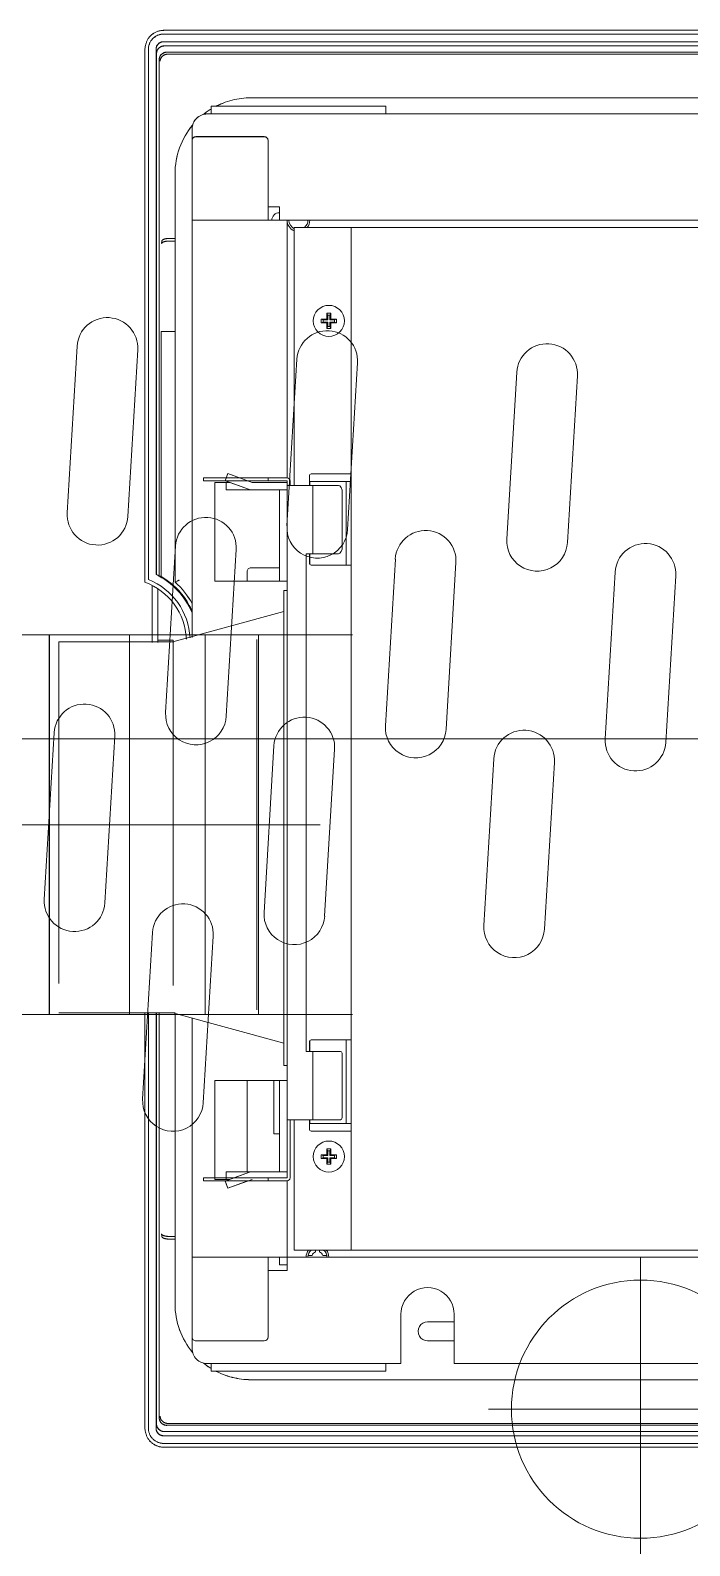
# Model space of a CAD drawing. Units: millimetres at full size, sheet at 1:30. Extents: x -17796 to 21385, y -23279 to 7734.
# Drawn here: x -14649.5 to -14475.8, y 1765.5 to 2164.7 of the extents above; entities that cross this region are included whole.
import ezdxf

# ---------------------------------------------------------------- set-up
doc = ezdxf.new("R2010")
doc.units = ezdxf.units.MM
doc.header["$LTSCALE"] = 30
for name, pattern in [('CHAIN1', [8, 5, -1, 1, -1]), ('CHAIN2', [12, 9, -1, 1, -1]), ('DASHED3', [4, 3, -1]), ('LONG_DASHED_DOTTED', [15.25, 12, -1.5, 0.25, -1.5]), ('USER1', [0.26, 0.01, -0.25])]:
    doc.linetypes.add(name, pattern=pattern)
for name, color, linetype, lineweight in [('0-1_(W)電灯', 253, 'Continuous', 18), ('6-0_補助線1', 134, 'Continuous', 9), ('E-0_通り芯', 134, 'Continuous', 9), ('E-1_補助芯', 134, 'DASHED3', 9)]:
    doc.layers.add(name, color=color, linetype=linetype, lineweight=lineweight)

# ---------------------------------------------------------------- blocks, each defined once
blk = doc.blocks.new('BS(2)')
at = {"layer": '6-0_補助線1'}
for p, q in [((-195.49, 179.27), (-195.29, 179.27)), ((-195.49, 179.25), (-195.29, 179.26)), ((-195.38, 176.27), (-195.34, 176.27)), ((-195.38, 176.25), (-195.34, 176.26)), ((253.88, 178.27), (-195.34, 178.27)), ((-195.34, 176.27), (253.88, 176.27)), ((-195.29, 179.27), (253.83, 179.27)), ((-200.3, 33.88), (-200.3, 173.58)), ((-199.35, 174.27), (-199.35, 34.59)), ((-197.34, 174.21), (-197.34, 35.88)), ((-197.24, 172.94), (-197.24, 35.87)), ((253.83, 175.15), (-195.29, 175.15)), ((-194.5, 173.52), (253.05, 173.52)), ((-194.2, 173.02), (252.75, 173.02)), ((-196.5, 171.52), (-196.5, 35.48)), ((-172.33, 161.49), (230.88, 161.49)), ((-183.84, 157.25), (242.38, 157.25)), ((-136.82, 159.26), (-182.84, 159.26)), ((-182.84, 157.24), (-182.84, 159.26)), ((-139.32, 159.26), (-179.34, 159.26)), ((-136.82, 159.26), (-136.82, 157.25)), ((-187.84, 19.32), (-187.84, 153.25)), ((-186.84, 151.25), (-168.83, 151.25)), ((-186.84, 151.24), (-168.83, 151.24)), ((-167.83, 129.22), (-167.83, 150.25)), ((-192.34, 141.49), (-192.34, 35.87)), ((-167.83, 132.74), (-164.83, 132.74)), ((-167.83, 132.72), (-164.83, 132.72)), ((-164.83, 129.22), (-164.83, 132.74)), ((-187.84, 129.23), (-40.91, 129.23)), ((-162.83, 129.23), (-162.83, 61.38)), ((-195.78, 123.79), (-195.88, 123.08)), ((-195.78, 123.78), (-195.88, 123.07)), ((-193.79, 124.46), (-192.34, 124.46)), ((-193.79, 124.45), (-192.34, 124.45)), ((-160.93, 59.38), (-160.93, 127.33)), ((-160.93, 127.33), (-24.01, 127.33)), ((-145.92, -142.07), (-145.92, 127.33)), ((-193.89, 123.75), (-192.34, 123.75)), ((-193.89, 123.74), (-192.34, 123.74)), ((-151.32, 104.72), (-152.32, 104.72)), ((-152.12, 104.22), (-152.32, 104.72)), ((-152.32, 104.72), (-152.32, 103.21)), ((-151.52, 104.22), (-152.12, 104.22)), ((-152.12, 104.22), (-152.12, 103.01)), ((-151.52, 104.22), (-151.32, 104.72)), ((-151.52, 103.01), (-151.52, 104.22)), ((-151.32, 103.21), (-151.32, 104.72)), ((-195.99, 99.96), (-192.34, 99.89)), ((-195.99, 99.96), (-195.8, 99.96)), ((-195.99, 99.94), (-192.34, 99.87)), ((-195.8, 99.96), (-195.68, 99.95)), ((-195.68, 99.95), (-195.01, 99.94)), ((-195.01, 99.94), (-193.81, 99.92)), ((-193.81, 99.92), (-192.34, 99.89)), ((-193.81, 99.91), (-192.34, 99.88)), ((-152.32, 103.21), (-153.82, 103.21)), ((-153.32, 103.01), (-153.82, 103.21)), ((-153.82, 103.21), (-153.82, 102.21)), ((-153.32, 102.41), (-153.82, 102.21)), ((-153.82, 102.21), (-152.32, 102.21)), ((-152.12, 103.01), (-153.32, 103.01)), ((-153.32, 103.01), (-153.32, 102.41)), ((-153.32, 102.41), (-152.12, 102.41)), ((-152.12, 103.01), (-152.32, 103.21)), ((-152.12, 102.41), (-152.32, 102.21)), ((-152.32, 102.21), (-152.32, 100.71)), ((-152.12, 101.21), (-152.32, 100.71)), ((-152.32, 100.71), (-151.32, 100.71)), ((-152.12, 102.41), (-152.12, 101.21)), ((-152.12, 101.21), (-151.52, 101.21)), ((-151.52, 103.01), (-151.32, 103.21)), ((-150.32, 103.01), (-151.52, 103.01)), ((-151.52, 102.41), (-150.32, 102.41)), ((-151.52, 102.41), (-151.32, 102.21)), ((-151.52, 101.21), (-151.52, 102.41)), ((-151.52, 101.21), (-151.32, 100.71)), ((-149.82, 103.21), (-151.32, 103.21)), ((-151.32, 102.21), (-149.82, 102.21)), ((-151.32, 100.71), (-151.32, 102.21)), ((-150.32, 103.01), (-149.82, 103.21)), ((-150.32, 102.41), (-150.32, 103.01)), ((-150.32, 102.41), (-149.82, 102.21)), ((-149.82, 102.21), (-149.82, 103.21)), ((-162.83, 61.38), (-184.84, 61.38)), ((-184.84, 61.38), (-184.84, 60.58)), ((-162.83, 60.58), (-184.84, 60.58)), ((-177.95, 60.18), (-181.84, 60.18)), ((-181.84, 60.18), (-181.84, 34.15)), ((-177.95, 60.17), (-181.84, 60.17)), ((-178.44, 62.47), (-179.11, 60.59)), ((-179.11, 60.59), (-172.71, 58.29)), ((-179.06, 60.58), (-172.71, 58.3)), ((-178.84, 60.18), (-178.84, 58.17)), ((-178.44, 62.48), (-178.83, 61.38)), ((-175.37, 61.38), (-178.44, 62.48)), ((-172.03, 60.17), (-178.44, 62.47)), ((-172.03, 60.18), (-173.15, 60.58)), ((-162.83, 60.18), (-172.03, 60.18)), ((-167.83, 60.58), (-167.83, 61.38)), ((-162.83, -123.05), (-162.83, 60.58)), ((-162.03, 59.38), (-162.03, 60.58)), ((-156.93, 61.88), (-156.93, 59.38)), ((-156.83, 60.38), (-145.92, 60.38)), ((-156.83, 60.38), (-156.83, 59.38)), ((-145.92, 62.38), (-156.43, 62.38)), ((-147.22, 38.37), (-147.22, 60.38)), ((-162.83, 58.18), (-178.84, 58.18)), ((-164.83, 34.15), (-164.83, 58.18)), ((-149.27, 59.38), (-162.83, 59.38)), ((-156.03, 59.38), (-156.03, 41.37)), ((-148.27, 43.37), (-148.27, 57.38)), ((-157.83, 41.37), (-149.27, 41.37)), ((-157.83, -89.73), (-157.83, 41.37)), ((-156.93, 41.37), (-156.93, 38.87)), ((-156.83, 41.37), (-156.83, 38.57)), ((-173.33, 34.15), (-173.33, 36.67)), ((-172.33, 37.67), (-164.83, 37.67)), ((-172.33, 37.65), (-164.83, 37.65)), ((-145.92, 38.37), (-156.43, 38.37)), ((-198.35, 17.95), (-198.35, 33.04)), ((-197.24, 35.88), (-197.34, 35.89)), ((-197.24, 35.87), (-197.34, 35.88)), ((-196.85, 17.95), (-196.85, 32.16)), ((-192.21, 33.96), (-192.32, 33.91)), ((-192.19, 33.97), (-192.21, 33.96)), ((-191.79, 34.15), (-192.19, 33.97)), ((-191.32, 34.35), (-191.79, 34.15)), ((-191.22, 34.4), (-191.32, 34.35)), ((-162.83, 34.16), (-181.84, 34.16)), ((-162.83, 31.66), (-163.63, 31.66)), ((-163.63, -93.43), (-163.63, 31.66)), ((-196.85, 18.64), (-192.84, 18.64)), ((-192.84, 17.64), (-192.84, 18.64)), ((-200.3, -188.33), (-200.3, -79.72)), ((-199.35, -79.72), (-199.35, -189.02)), ((-197.34, -79.72), (-197.34, -188.96)), ((-197.24, -79.72), (-197.24, -187.69)), ((-196.5, -79.72), (-196.5, -186.27)), ((-187.84, -168), (-187.84, -81.09)), ((-156.93, -87.23), (-156.93, -89.73)), ((-156.83, -86.93), (-156.83, -89.73)), ((-145.92, -86.73), (-156.43, -86.73)), ((-147.22, -108.74), (-147.22, -86.73)), ((-148.77, -89.73), (-157.83, -89.73)), ((-156.03, -89.73), (-156.03, -107.74)), ((-148.27, -106.74), (-148.27, -90.73)), ((-162.83, -93.43), (-163.63, -93.43)), ((-162.83, -97.43), (-181.84, -97.43)), ((-181.84, -97.43), (-181.84, -123.47)), ((-173.33, -121.47), (-173.33, -97.43)), ((-166.33, -111.46), (-166.33, -97.43)), ((-164.83, -121.47), (-164.83, -97.43)), ((-162.83, -107.74), (-148.77, -107.74)), ((-162.03, -123.05), (-162.03, -107.74)), ((-160.93, -142.07), (-160.93, -107.74)), ((-156.93, -107.74), (-156.93, -110.24)), ((-156.83, -107.74), (-156.83, -108.74)), ((-164.83, -111.44), (-166.33, -111.44)), ((-164.83, -111.46), (-166.33, -111.46)), ((-156.83, -108.74), (-145.92, -108.74)), ((-145.92, -110.74), (-156.43, -110.74)), ((-151.32, -115.45), (-152.32, -115.45)), ((-152.32, -115.45), (-152.32, -116.95)), ((-152.12, -115.95), (-152.32, -115.45)), ((-151.52, -115.95), (-151.32, -115.45)), ((-151.32, -116.95), (-151.32, -115.45)), ((-152.32, -116.95), (-153.82, -116.95)), ((-153.32, -117.15), (-153.82, -116.95)), ((-153.82, -116.95), (-153.82, -117.95)), ((-153.32, -117.75), (-153.82, -117.95)), ((-153.82, -117.95), (-152.32, -117.95)), ((-152.12, -117.15), (-153.32, -117.15)), ((-153.32, -117.15), (-153.32, -117.75)), ((-153.32, -117.75), (-152.12, -117.75)), ((-152.12, -117.15), (-152.32, -116.95)), ((-152.12, -117.75), (-152.32, -117.95)), ((-152.32, -117.95), (-152.32, -119.45)), ((-152.12, -118.95), (-152.32, -119.45)), ((-152.32, -119.45), (-151.32, -119.45)), ((-151.52, -115.95), (-152.12, -115.95)), ((-152.12, -115.95), (-152.12, -117.15)), ((-152.12, -117.75), (-152.12, -118.95)), ((-152.12, -118.95), (-151.52, -118.95)), ((-151.52, -117.15), (-151.52, -115.95)), ((-151.52, -117.15), (-151.32, -116.95)), ((-150.32, -117.15), (-151.52, -117.15)), ((-151.52, -117.75), (-150.32, -117.75)), ((-151.52, -118.95), (-151.52, -117.75)), ((-151.52, -117.75), (-151.32, -117.95)), ((-151.52, -118.95), (-151.32, -119.45)), ((-149.82, -116.95), (-151.32, -116.95)), ((-151.32, -117.95), (-149.82, -117.95)), ((-151.32, -119.45), (-151.32, -117.95)), ((-150.32, -117.15), (-149.82, -116.95)), ((-150.32, -117.75), (-150.32, -117.15)), ((-150.32, -117.75), (-149.82, -117.95)), ((-149.82, -117.95), (-149.82, -116.95)), ((-184.84, -123.05), (-162.83, -123.05)), ((-184.84, -123.85), (-184.84, -123.05)), ((-177.95, -123.47), (-181.84, -123.47)), ((-172.71, -121.58), (-179.11, -123.89)), ((-162.83, -121.45), (-178.84, -121.45)), ((-178.84, -123.47), (-178.84, -121.45)), ((-178.44, -125.77), (-172.03, -123.47)), ((-172.71, -121.57), (-176.84, -123.05)), ((-167.83, -123.85), (-167.83, -123.05)), ((-184.84, -123.85), (-162.83, -123.85)), ((-179.11, -123.87), (-178.44, -125.76)), ((-179.11, -123.89), (-178.44, -125.77)), ((-178.44, -125.76), (-173.15, -123.85)), ((-162.83, -147.47), (-162.83, -123.85)), ((-195.88, -137.82), (-195.78, -138.52)), ((-195.88, -137.83), (-195.78, -138.54)), ((-193.89, -138.49), (-192.34, -138.49)), ((-193.89, -138.5), (-192.34, -138.5)), ((-193.79, -139.19), (-192.34, -139.19)), ((-193.79, -139.21), (-192.34, -139.21)), ((-160.93, -142.07), (1.56, -142.07)), ((-156.24, -143.47), (-157.28, -143.47)), ((-155.32, -142.07), (-155.32, -142.55)), ((-154.32, -142.55), (-154.32, -142.07)), ((-152.37, -143.47), (-153.41, -143.47)), ((-0.44, -143.97), (-187.84, -143.97)), ((-167.83, -143.97), (-167.83, -165)), ((-167.83, -147.47), (-162.83, -147.47)), ((-164.83, -145.98), (-164.83, -143.97)), ((-162.83, -145.97), (-164.83, -145.97)), ((-132.81, -171.99), (-132.81, -158.98)), ((-118.81, -171.99), (-118.81, -158.98)), ((-118.81, -160.98), (-125.81, -160.98)), ((-186.84, -165.99), (-168.83, -165.99)), ((-186.84, -166), (-168.83, -166)), ((-125.81, -165.99), (-118.81, -165.99)), ((-183.84, -171.99), (-132.81, -171.99)), ((-182.84, -174), (-182.84, -171.99)), ((-136.82, -173.99), (-182.84, -173.99)), ((-139.32, -173.99), (-179.34, -173.99)), ((-136.82, -173.99), (-136.82, -171.99)), ((42.43, -171.99), (-118.81, -171.99)), ((42.98, -176.23), (-172.33, -176.23)), ((-195.38, -191), (-195.34, -191)), ((-195.38, -191.02), (-195.34, -191.02)), ((42.98, -191), (-195.34, -191)), ((-195.29, -189.89), (42.98, -189.89)), ((42.98, -188.25), (-194.5, -188.25)), ((-194.2, -187.75), (42.98, -187.75)), ((-195.34, -193.01), (42.98, -193.01)), ((42.98, -194.01), (-195.29, -194.01))]:
    blk.add_line(p, q, dxfattribs=at)
at = {"layer": '6-0_補助線1', "linetype": 'DASHED3'}
for p, q in [((-192.92, 18.12), (-163.7, 26.13)), ((-222.93, 18.12), (-222.93, -79.55)), ((-222.93, 18.12), (-192.92, 18.12)), ((-192.84, 17.64), (-192.84, -79.72)), ((-222.93, -79.55), (-192.34, -79.55)), ((-192.92, -79.55), (-163.7, -87.55)), ((-192.34, -79.86), (-192.34, -156.24))]:
    blk.add_line(p, q, dxfattribs=at)
at = {"layer": '6-0_補助線1', "linetype": 'USER1'}
blk.add_line((-192.92, 18.12), (-192.34, 18.12), dxfattribs=at)
at = {"layer": '6-0_補助線1', "linetype": 'CHAIN2'}
blk.add_line((-236.21, -7.37), (346.16, -7.37), dxfattribs=at)
at = {"layer": '6-0_補助線1'}
for points in [[(-197.95, 178.51), (-198.12, 178.39), (-198.29, 178.27), (-198.45, 178.15), (-198.6, 178.02), (-198.75, 177.88), (-198.89, 177.73), (-199.02, 177.59), (-199.15, 177.43), (-199.27, 177.28), (-199.38, 177.12), (-199.49, 176.95), (-199.58, 176.78), (-199.67, 176.61), (-199.75, 176.44), (-199.82, 176.26), (-199.89, 176.08), (-199.95, 175.9), (-200.03, 175.59), (-200.1, 175.29), (-200.16, 174.99), (-200.21, 174.69), (-200.25, 174.41), (-200.28, 174.13), (-200.29, 173.85), (-200.3, 173.58)], [(-199.95, 175.89), (-200.03, 175.58), (-200.1, 175.27), (-200.16, 174.97), (-200.21, 174.68), (-200.25, 174.39), (-200.28, 174.11), (-200.29, 173.84), (-200.3, 173.57)], [(-197.95, 178.49), (-198.12, 178.38), (-198.29, 178.26), (-198.45, 178.13), (-198.6, 178), (-198.75, 177.86), (-198.89, 177.72), (-199.02, 177.57), (-199.15, 177.42), (-199.27, 177.26), (-199.38, 177.1), (-199.49, 176.94), (-199.58, 176.77), (-199.67, 176.6), (-199.75, 176.42), (-199.82, 176.25), (-199.89, 176.07), (-199.95, 175.89)], [(-195.34, 178.27), (-195.52, 178.27), (-195.69, 178.25), (-195.87, 178.23), (-196.05, 178.21), (-196.23, 178.17), (-196.41, 178.13), (-196.58, 178.07), (-196.75, 178.01), (-196.92, 177.95), (-197.08, 177.87), (-197.24, 177.79), (-197.4, 177.7), (-197.55, 177.61), (-197.69, 177.51), (-197.84, 177.4), (-197.98, 177.28), (-198.11, 177.16), (-198.24, 177.03), (-198.36, 176.9), (-198.48, 176.76), (-198.59, 176.62), (-198.69, 176.47), (-198.78, 176.32), (-198.87, 176.16), (-198.95, 176), (-199.03, 175.84), (-199.09, 175.67), (-199.15, 175.5), (-199.2, 175.33), (-199.25, 175.16), (-199.28, 174.98), (-199.31, 174.8), (-199.33, 174.62), (-199.34, 174.44), (-199.35, 174.27)], [(-195.34, 178.26), (-195.52, 178.25), (-195.69, 178.24), (-195.87, 178.22), (-196.05, 178.19), (-196.23, 178.16), (-196.41, 178.11), (-196.58, 178.06), (-196.75, 178), (-196.92, 177.93), (-197.08, 177.86), (-197.24, 177.78), (-197.4, 177.69), (-197.55, 177.59), (-197.69, 177.49), (-197.84, 177.38), (-197.98, 177.27), (-198.11, 177.15), (-198.24, 177.02), (-198.36, 176.88), (-198.48, 176.75), (-198.59, 176.6), (-198.69, 176.46), (-198.78, 176.3), (-198.87, 176.15), (-198.95, 175.99), (-199.03, 175.83), (-199.09, 175.66), (-199.15, 175.49), (-199.2, 175.32), (-199.25, 175.14), (-199.28, 174.96), (-199.31, 174.79), (-199.33, 174.61), (-199.34, 174.43), (-199.35, 174.25)], [(-197.95, 178.51), (-197.78, 178.61), (-197.6, 178.7), (-197.42, 178.79), (-197.24, 178.88), (-197.05, 178.95), (-196.86, 179.02), (-196.67, 179.08), (-196.48, 179.13), (-196.28, 179.17), (-196.09, 179.21), (-195.89, 179.24), (-195.69, 179.26), (-195.49, 179.27)], [(-197.95, 178.49), (-197.78, 178.59), (-197.6, 178.69), (-197.42, 178.78), (-197.24, 178.86), (-197.05, 178.94), (-196.86, 179), (-196.67, 179.06), (-196.48, 179.11), (-196.28, 179.16), (-196.09, 179.19), (-195.89, 179.22), (-195.69, 179.24), (-195.49, 179.25)], [(-195.34, 176.27), (-195.44, 176.27), (-195.54, 176.26), (-195.64, 176.25), (-195.74, 176.23), (-195.84, 176.2), (-195.94, 176.18), (-196.04, 176.14), (-196.13, 176.1), (-196.23, 176.06), (-196.32, 176.01), (-196.4, 175.96), (-196.49, 175.91), (-196.57, 175.85), (-196.65, 175.78), (-196.73, 175.71), (-196.8, 175.64), (-196.87, 175.56), (-196.93, 175.48), (-196.99, 175.4), (-197.05, 175.32), (-197.1, 175.23), (-197.14, 175.14), (-197.19, 175.05), (-197.22, 174.95), (-197.25, 174.85), (-197.28, 174.76), (-197.3, 174.66), (-197.32, 174.56), (-197.33, 174.45)], [(-197.33, 174.45), (-197.32, 174.56), (-197.3, 174.67), (-197.27, 174.77), (-197.24, 174.87), (-197.2, 174.97), (-197.16, 175.07), (-197.11, 175.17), (-197.06, 175.26), (-197, 175.35), (-196.94, 175.44), (-196.88, 175.52), (-196.81, 175.6), (-196.74, 175.68), (-196.66, 175.75), (-196.58, 175.82), (-196.5, 175.88), (-196.41, 175.94), (-196.33, 175.99), (-196.24, 176.04), (-196.15, 176.09), (-196.05, 176.12), (-195.96, 176.16), (-195.87, 176.19), (-195.77, 176.21), (-195.67, 176.23), (-195.58, 176.25), (-195.48, 176.26), (-195.38, 176.27)], [(-195.34, 176.26), (-195.44, 176.25), (-195.54, 176.25), (-195.64, 176.23), (-195.74, 176.21), (-195.84, 176.19), (-195.94, 176.16), (-196.04, 176.13), (-196.13, 176.09), (-196.23, 176.05), (-196.32, 176), (-196.4, 175.95), (-196.49, 175.89), (-196.57, 175.83), (-196.65, 175.77), (-196.73, 175.7), (-196.8, 175.63), (-196.87, 175.55), (-196.93, 175.47), (-196.99, 175.39), (-197.05, 175.3), (-197.1, 175.22), (-197.14, 175.12), (-197.19, 175.03), (-197.22, 174.94), (-197.25, 174.84), (-197.28, 174.74), (-197.3, 174.64), (-197.32, 174.54), (-197.33, 174.44)], [(-197.33, 174.44), (-197.32, 174.55), (-197.3, 174.65), (-197.27, 174.76), (-197.24, 174.86), (-197.2, 174.96), (-197.16, 175.06), (-197.11, 175.16), (-197.06, 175.25), (-197, 175.34), (-196.94, 175.43), (-196.88, 175.51), (-196.81, 175.59), (-196.74, 175.67), (-196.66, 175.74), (-196.58, 175.8), (-196.5, 175.87), (-196.41, 175.93), (-196.33, 175.98), (-196.24, 176.03), (-196.15, 176.07), (-196.05, 176.11), (-195.96, 176.15), (-195.87, 176.18), (-195.77, 176.2), (-195.67, 176.22), (-195.58, 176.24), (-195.48, 176.25), (-195.38, 176.25)], [(-197.33, 174.45), (-197.34, 174.33), (-197.34, 174.21)], [(-197.33, 174.44), (-197.34, 174.32), (-197.34, 174.2)], [(-197.24, 172.94), (-197.23, 173.07), (-197.23, 173.19), (-197.21, 173.31), (-197.19, 173.43), (-197.16, 173.55), (-197.13, 173.66), (-197.09, 173.78), (-197.05, 173.89), (-197, 174), (-196.94, 174.1), (-196.88, 174.2), (-196.82, 174.3), (-196.75, 174.39), (-196.68, 174.48), (-196.61, 174.56), (-196.53, 174.64), (-196.45, 174.71), (-196.37, 174.78), (-196.28, 174.84), (-196.2, 174.89), (-196.11, 174.94), (-196.02, 174.99), (-195.93, 175.02), (-195.84, 175.06), (-195.75, 175.09), (-195.66, 175.11), (-195.57, 175.13), (-195.48, 175.14), (-195.38, 175.15), (-195.29, 175.15)], [(-197.24, 172.93), (-197.23, 173.05), (-197.23, 173.17), (-197.21, 173.29), (-197.19, 173.41), (-197.16, 173.53), (-197.13, 173.65), (-197.09, 173.76), (-197.05, 173.88), (-197, 173.98), (-196.94, 174.09), (-196.88, 174.19), (-196.82, 174.29), (-196.75, 174.38), (-196.68, 174.47), (-196.61, 174.55), (-196.53, 174.62), (-196.45, 174.7), (-196.37, 174.76), (-196.28, 174.82), (-196.2, 174.88), (-196.11, 174.93), (-196.02, 174.97), (-195.93, 175.01), (-195.84, 175.04), (-195.75, 175.07), (-195.66, 175.1), (-195.57, 175.11), (-195.48, 175.13), (-195.38, 175.13), (-195.29, 175.14)], [(-194.5, 173.52), (-194.61, 173.52), (-194.71, 173.51), (-194.82, 173.49), (-194.92, 173.47), (-195.02, 173.45), (-195.12, 173.42), (-195.22, 173.39), (-195.32, 173.35), (-195.41, 173.3), (-195.5, 173.25), (-195.59, 173.2), (-195.68, 173.14), (-195.76, 173.07), (-195.84, 173.01), (-195.91, 172.93), (-195.99, 172.86), (-196.05, 172.78), (-196.12, 172.7), (-196.18, 172.61), (-196.23, 172.52), (-196.28, 172.43), (-196.33, 172.33), (-196.37, 172.24), (-196.4, 172.14), (-196.43, 172.04), (-196.46, 171.94), (-196.48, 171.83), (-196.49, 171.73), (-196.5, 171.62), (-196.5, 171.52)], [(-194.5, 173.5), (-194.61, 173.5), (-194.71, 173.49), (-194.82, 173.48), (-194.92, 173.46), (-195.02, 173.44), (-195.12, 173.41), (-195.22, 173.37), (-195.32, 173.33), (-195.41, 173.29), (-195.5, 173.24), (-195.59, 173.18), (-195.68, 173.12), (-195.76, 173.06), (-195.84, 172.99), (-195.91, 172.92), (-195.99, 172.84), (-196.05, 172.77), (-196.12, 172.68), (-196.18, 172.6), (-196.23, 172.51), (-196.28, 172.42), (-196.33, 172.32), (-196.37, 172.22), (-196.4, 172.12), (-196.43, 172.02), (-196.46, 171.92), (-196.48, 171.82), (-196.49, 171.71), (-196.5, 171.61), (-196.5, 171.5)], [(-194.29, 173.01), (-194.38, 173.01), (-194.46, 173), (-194.53, 172.99), (-194.61, 172.97), (-194.69, 172.96), (-194.77, 172.94), (-194.84, 172.92), (-194.91, 172.89), (-194.99, 172.86), (-195.06, 172.83), (-195.12, 172.8), (-195.19, 172.77), (-195.26, 172.73), (-195.32, 172.7), (-195.38, 172.66), (-195.44, 172.62), (-195.5, 172.58), (-195.55, 172.53), (-195.61, 172.49), (-195.66, 172.44), (-195.71, 172.39), (-195.76, 172.34), (-195.8, 172.29), (-195.85, 172.24), (-195.89, 172.18), (-195.93, 172.13), (-195.96, 172.08), (-196, 172.02), (-196.03, 171.96), (-196.06, 171.91), (-196.09, 171.85), (-196.12, 171.79), (-196.14, 171.73), (-196.17, 171.67), (-196.19, 171.62), (-196.2, 171.56), (-196.22, 171.5), (-196.23, 171.44), (-196.25, 171.38)], [(-194.29, 173), (-194.38, 172.99), (-194.46, 172.99), (-194.53, 172.97), (-194.61, 172.96), (-194.69, 172.94), (-194.77, 172.92), (-194.84, 172.9), (-194.91, 172.88), (-194.99, 172.85), (-195.06, 172.82), (-195.12, 172.79), (-195.19, 172.76), (-195.26, 172.72), (-195.32, 172.68), (-195.38, 172.64), (-195.44, 172.6), (-195.5, 172.56), (-195.55, 172.52), (-195.61, 172.47), (-195.66, 172.42), (-195.71, 172.38), (-195.76, 172.33), (-195.8, 172.28), (-195.85, 172.22), (-195.89, 172.17), (-195.93, 172.12), (-195.96, 172.06), (-196, 172.01), (-196.03, 171.95), (-196.06, 171.89), (-196.09, 171.84), (-196.12, 171.78), (-196.14, 171.72), (-196.17, 171.66), (-196.19, 171.6), (-196.2, 171.54), (-196.22, 171.48), (-196.23, 171.42), (-196.25, 171.36)], [(-194.29, 173.01), (-194.25, 173.01), (-194.2, 173.02)], [(-194.29, 173), (-194.25, 173), (-194.2, 173)], [(-196.25, 171.38), (-196.26, 171.32), (-196.26, 171.26), (-196.27, 171.2), (-196.27, 171.14)], [(-196.25, 171.36), (-196.26, 171.3), (-196.26, 171.24), (-196.27, 171.18), (-196.27, 171.12)], [(-172.33, 161.49), (-172.96, 161.48), (-173.58, 161.45), (-174.21, 161.4), (-174.83, 161.33), (-175.45, 161.25), (-176.07, 161.14), (-176.68, 161.01), (-177.29, 160.87), (-177.9, 160.7), (-178.5, 160.52), (-179.09, 160.32), (-179.68, 160.1), (-180.26, 159.86), (-180.83, 159.6), (-181.4, 159.33), (-181.53, 159.26)], [(-172.33, 161.48), (-172.96, 161.47), (-173.58, 161.44), (-174.21, 161.39), (-174.83, 161.32), (-175.45, 161.23), (-176.07, 161.13), (-176.68, 161), (-177.29, 160.85), (-177.9, 160.69), (-178.5, 160.51), (-179.09, 160.3), (-179.68, 160.08), (-180.26, 159.84), (-180.83, 159.59), (-181.4, 159.31), (-181.53, 159.24)], [(-182.84, 158.52), (-183.04, 158.39), (-183.57, 158.05), (-184.09, 157.69), (-184.59, 157.31), (-184.81, 157.13)], [(-182.84, 158.5), (-183.04, 158.38), (-183.57, 158.03), (-184.09, 157.67), (-184.59, 157.29), (-184.81, 157.12)], [(-195.78, 123.79), (-195.77, 123.83), (-195.76, 123.86), (-195.74, 123.9), (-195.71, 123.94), (-195.68, 123.98), (-195.65, 124.01), (-195.61, 124.05), (-195.56, 124.08), (-195.51, 124.11), (-195.45, 124.14), (-195.39, 124.17), (-195.33, 124.2), (-195.26, 124.23), (-195.19, 124.26), (-195.11, 124.28), (-195.03, 124.31), (-194.95, 124.33), (-194.86, 124.35), (-194.77, 124.37), (-194.68, 124.39), (-194.59, 124.4), (-194.49, 124.41), (-194.39, 124.43), (-194.29, 124.44), (-194.19, 124.45), (-194.09, 124.45), (-193.99, 124.46), (-193.89, 124.46), (-193.79, 124.46)], [(-195.78, 123.78), (-195.77, 123.81), (-195.76, 123.85), (-195.74, 123.89), (-195.71, 123.93), (-195.68, 123.96), (-195.65, 124), (-195.61, 124.03), (-195.56, 124.07), (-195.51, 124.1), (-195.45, 124.13), (-195.39, 124.16), (-195.33, 124.19), (-195.26, 124.22), (-195.19, 124.24), (-195.11, 124.27), (-195.03, 124.29), (-194.95, 124.32), (-194.86, 124.34), (-194.77, 124.35), (-194.68, 124.37), (-194.59, 124.39), (-194.49, 124.4), (-194.39, 124.41), (-194.29, 124.42), (-194.19, 124.43), (-194.09, 124.44), (-193.99, 124.44), (-193.89, 124.45), (-193.79, 124.45)], [(-193.89, 123.75), (-193.99, 123.75), (-194.09, 123.75), (-194.19, 123.74), (-194.3, 123.74), (-194.4, 123.73), (-194.49, 123.72), (-194.59, 123.71), (-194.69, 123.69), (-194.78, 123.68), (-194.87, 123.66), (-194.96, 123.64), (-195.05, 123.62), (-195.13, 123.6), (-195.21, 123.58), (-195.29, 123.55), (-195.36, 123.52), (-195.43, 123.5), (-195.49, 123.47), (-195.56, 123.44), (-195.61, 123.4), (-195.66, 123.37), (-195.71, 123.34), (-195.75, 123.3), (-195.79, 123.27), (-195.82, 123.23), (-195.84, 123.19), (-195.86, 123.16), (-195.87, 123.12), (-195.88, 123.08)], [(-193.89, 123.74), (-193.99, 123.74), (-194.09, 123.74), (-194.19, 123.73), (-194.3, 123.72), (-194.4, 123.72), (-194.49, 123.71), (-194.59, 123.69), (-194.69, 123.68), (-194.78, 123.66), (-194.87, 123.65), (-194.96, 123.63), (-195.05, 123.61), (-195.13, 123.59), (-195.21, 123.56), (-195.29, 123.54), (-195.36, 123.51), (-195.43, 123.48), (-195.49, 123.45), (-195.56, 123.42), (-195.61, 123.39), (-195.66, 123.36), (-195.71, 123.32), (-195.75, 123.29), (-195.79, 123.25), (-195.82, 123.22), (-195.84, 123.18), (-195.86, 123.14), (-195.87, 123.11), (-195.88, 123.07)], [(-196.02, 35.41), (-196.02, 48.31), (-196.02, 61.22), (-196.01, 74.13), (-196, 87.04), (-195.99, 99.96)], [(-196.02, 35.39), (-196.02, 48.3), (-196.02, 61.2), (-196.01, 74.11), (-196, 87.03), (-195.99, 99.94)], [(-195.99, 99.94), (-195.8, 99.94), (-195.68, 99.94), (-195.01, 99.93), (-193.81, 99.91)], [(-148.27, 57.38), (-148.35, 58.15), (-148.56, 58.8), (-148.89, 59.23), (-149.27, 59.38)], [(-149.27, 41.37), (-148.89, 41.52), (-148.56, 41.96), (-148.35, 42.6), (-148.27, 43.37)], [(-196.02, 35.41), (-196.18, 35.44), (-196.34, 35.47), (-196.5, 35.49)], [(-196.02, 35.39), (-196.18, 35.42), (-196.34, 35.45), (-196.5, 35.48)], [(-196.02, 35.41), (-195.51, 35.1), (-195, 34.77), (-194.51, 34.44), (-194.02, 34.08), (-193.55, 33.71), (-193.09, 33.33), (-192.64, 32.93), (-192.2, 32.52), (-191.78, 32.1), (-191.37, 31.67), (-190.97, 31.22), (-190.58, 30.76), (-190.21, 30.29), (-189.85, 29.81), (-189.51, 29.31), (-189.18, 28.81), (-188.87, 28.3), (-188.58, 27.77), (-188.29, 27.24), (-188.03, 26.7), (-187.84, 26.29)], [(-196.02, 35.39), (-195.51, 35.08), (-195, 34.76), (-194.51, 34.42), (-194.02, 34.07), (-193.55, 33.7), (-193.09, 33.32), (-192.64, 32.92), (-192.2, 32.51), (-191.78, 32.09), (-191.37, 31.65), (-190.97, 31.21), (-190.58, 30.75), (-190.21, 30.27), (-189.85, 29.79), (-189.51, 29.3), (-189.18, 28.8), (-188.87, 28.28), (-188.58, 27.76), (-188.29, 27.23), (-188.03, 26.69), (-187.84, 26.27)], [(-192.34, 35.88), (-192.33, 34.55), (-192.32, 33.93)], [(-192.34, 35.87), (-192.33, 34.54), (-192.32, 33.91)], [(-191.22, 34.41), (-191.32, 34.37), (-191.79, 34.16), (-192.19, 33.98), (-192.21, 33.97), (-192.32, 33.93)], [(-148.27, -90.73), (-148.34, -90.23), (-148.52, -89.86), (-148.77, -89.73)], [(-148.77, -107.74), (-148.52, -107.61), (-148.34, -107.24), (-148.27, -106.74)], [(-195.88, -137.82), (-195.87, -137.85), (-195.86, -137.89), (-195.84, -137.93), (-195.82, -137.97), (-195.79, -138), (-195.75, -138.04), (-195.71, -138.07), (-195.66, -138.11), (-195.61, -138.14), (-195.56, -138.17), (-195.49, -138.2), (-195.43, -138.23), (-195.36, -138.26), (-195.29, -138.28), (-195.21, -138.31), (-195.13, -138.33), (-195.05, -138.36), (-194.96, -138.38), (-194.87, -138.4), (-194.78, -138.41), (-194.69, -138.43), (-194.59, -138.44), (-194.49, -138.45), (-194.4, -138.46), (-194.3, -138.47), (-194.19, -138.48), (-194.09, -138.48), (-193.99, -138.49), (-193.89, -138.49)], [(-195.88, -137.83), (-195.87, -137.87), (-195.86, -137.9), (-195.84, -137.94), (-195.82, -137.98), (-195.79, -138.02), (-195.75, -138.05), (-195.71, -138.09), (-195.66, -138.12), (-195.61, -138.15), (-195.56, -138.18), (-195.49, -138.21), (-195.43, -138.24), (-195.36, -138.27), (-195.29, -138.3), (-195.21, -138.32), (-195.13, -138.35), (-195.05, -138.37), (-194.96, -138.39), (-194.87, -138.41), (-194.78, -138.43), (-194.69, -138.44), (-194.59, -138.46), (-194.49, -138.47), (-194.4, -138.48), (-194.3, -138.49), (-194.19, -138.49), (-194.09, -138.5), (-193.99, -138.5), (-193.89, -138.5)], [(-193.79, -139.19), (-193.89, -139.19), (-193.99, -139.19), (-194.09, -139.19), (-194.19, -139.18), (-194.29, -139.17), (-194.39, -139.16), (-194.49, -139.15), (-194.59, -139.14), (-194.68, -139.12), (-194.77, -139.1), (-194.86, -139.08), (-194.95, -139.06), (-195.03, -139.04), (-195.11, -139.02), (-195.19, -138.99), (-195.26, -138.97), (-195.33, -138.94), (-195.39, -138.91), (-195.45, -138.88), (-195.51, -138.85), (-195.56, -138.81), (-195.61, -138.78), (-195.65, -138.75), (-195.68, -138.71), (-195.71, -138.67), (-195.74, -138.64), (-195.76, -138.6), (-195.77, -138.56), (-195.78, -138.52)], [(-193.79, -139.21), (-193.89, -139.21), (-193.99, -139.2), (-194.09, -139.2), (-194.19, -139.19), (-194.29, -139.19), (-194.39, -139.17), (-194.49, -139.16), (-194.59, -139.15), (-194.68, -139.13), (-194.77, -139.12), (-194.86, -139.1), (-194.95, -139.08), (-195.03, -139.05), (-195.11, -139.03), (-195.19, -139.01), (-195.26, -138.98), (-195.33, -138.95), (-195.39, -138.92), (-195.45, -138.89), (-195.51, -138.86), (-195.56, -138.83), (-195.61, -138.79), (-195.65, -138.76), (-195.68, -138.72), (-195.71, -138.69), (-195.74, -138.65), (-195.76, -138.61), (-195.77, -138.58), (-195.78, -138.54)], [(-184.81, -171.87), (-184.59, -172.04), (-184.09, -172.42), (-183.57, -172.78), (-183.04, -173.13), (-182.84, -173.25)], [(-184.81, -171.88), (-184.59, -172.06), (-184.09, -172.43), (-183.57, -172.8), (-183.04, -173.14), (-182.84, -173.27)], [(-181.53, -173.99), (-181.4, -174.06), (-180.83, -174.34), (-180.26, -174.59), (-179.68, -174.83), (-179.09, -175.05), (-178.5, -175.25), (-177.9, -175.44), (-177.29, -175.6), (-176.68, -175.75), (-176.07, -175.87), (-175.45, -175.98), (-174.83, -176.07), (-174.21, -176.14), (-173.58, -176.19), (-172.96, -176.22), (-172.33, -176.23)], [(-181.53, -174), (-181.4, -174.07), (-180.83, -174.35), (-180.26, -174.61), (-179.68, -174.85), (-179.09, -175.07), (-178.5, -175.27), (-177.9, -175.45), (-177.29, -175.62), (-176.68, -175.76), (-176.07, -175.89), (-175.45, -175.99), (-174.83, -176.08), (-174.21, -176.15), (-173.58, -176.2), (-172.96, -176.23), (-172.33, -176.24)], [(-196.5, -186.25), (-196.5, -186.36), (-196.49, -186.46), (-196.48, -186.57), (-196.46, -186.67), (-196.43, -186.77), (-196.4, -186.87), (-196.37, -186.97), (-196.33, -187.07), (-196.28, -187.16), (-196.23, -187.26), (-196.18, -187.34), (-196.12, -187.43), (-196.05, -187.51), (-195.99, -187.59), (-195.91, -187.67), (-195.84, -187.74), (-195.76, -187.81), (-195.68, -187.87), (-195.59, -187.93), (-195.5, -187.99), (-195.41, -188.04), (-195.32, -188.08), (-195.22, -188.12), (-195.12, -188.15), (-195.02, -188.18), (-194.92, -188.21), (-194.82, -188.23), (-194.71, -188.24), (-194.61, -188.25), (-194.5, -188.25)], [(-196.5, -186.27), (-196.5, -186.37), (-196.49, -186.48), (-196.48, -186.58), (-196.46, -186.68), (-196.43, -186.79), (-196.4, -186.89), (-196.37, -186.98), (-196.33, -187.08), (-196.28, -187.18), (-196.23, -187.27), (-196.18, -187.36), (-196.12, -187.44), (-196.05, -187.53), (-195.99, -187.61), (-195.91, -187.68), (-195.84, -187.75), (-195.76, -187.82), (-195.68, -187.89), (-195.59, -187.94), (-195.5, -188), (-195.41, -188.05), (-195.32, -188.09), (-195.22, -188.13), (-195.12, -188.17), (-195.02, -188.2), (-194.92, -188.22), (-194.82, -188.24), (-194.71, -188.26), (-194.61, -188.26), (-194.5, -188.27)], [(-196.27, -185.87), (-196.27, -185.93), (-196.26, -185.99), (-196.26, -186.05), (-196.25, -186.11), (-196.23, -186.17), (-196.22, -186.23), (-196.2, -186.29), (-196.19, -186.35), (-196.17, -186.41), (-196.14, -186.47), (-196.12, -186.53), (-196.09, -186.58), (-196.06, -186.64), (-196.03, -186.7), (-196, -186.76), (-195.96, -186.81), (-195.93, -186.87), (-195.89, -186.92), (-195.85, -186.97), (-195.8, -187.02), (-195.76, -187.08), (-195.71, -187.12), (-195.66, -187.17), (-195.61, -187.22), (-195.55, -187.27), (-195.5, -187.31), (-195.44, -187.35), (-195.38, -187.39), (-195.32, -187.43), (-195.26, -187.47), (-195.19, -187.5), (-195.12, -187.54), (-195.06, -187.57), (-194.99, -187.6), (-194.91, -187.63), (-194.84, -187.65), (-194.77, -187.67), (-194.69, -187.69), (-194.61, -187.71)], [(-196.27, -185.89), (-196.27, -185.95), (-196.26, -186.01), (-196.26, -186.07), (-196.25, -186.12), (-196.23, -186.18), (-196.22, -186.24), (-196.2, -186.3), (-196.19, -186.36), (-196.17, -186.42), (-196.14, -186.48), (-196.12, -186.54), (-196.09, -186.6), (-196.06, -186.66), (-196.03, -186.71), (-196, -186.77), (-195.96, -186.82), (-195.93, -186.88), (-195.89, -186.93), (-195.85, -186.99), (-195.8, -187.04), (-195.76, -187.09), (-195.71, -187.14), (-195.66, -187.19), (-195.61, -187.23), (-195.55, -187.28), (-195.5, -187.32), (-195.44, -187.37), (-195.38, -187.41), (-195.32, -187.45), (-195.26, -187.48), (-195.19, -187.52), (-195.12, -187.55), (-195.06, -187.58), (-194.99, -187.61), (-194.91, -187.64), (-194.84, -187.66), (-194.77, -187.69), (-194.69, -187.7), (-194.61, -187.72)], [(-200.3, -188.32), (-200.29, -188.58), (-200.28, -188.86), (-200.25, -189.14), (-200.21, -189.43), (-200.16, -189.72), (-200.1, -190.02), (-200.03, -190.33), (-199.95, -190.64)], [(-200.3, -188.33), (-200.29, -188.6), (-200.28, -188.87), (-200.25, -189.15), (-200.21, -189.44), (-200.16, -189.74), (-200.1, -190.04), (-200.03, -190.34), (-199.95, -190.65)], [(-199.95, -190.64), (-199.89, -190.82), (-199.82, -191), (-199.75, -191.17), (-199.67, -191.35), (-199.58, -191.52), (-199.49, -191.69), (-199.38, -191.85), (-199.27, -192.01), (-199.15, -192.17), (-199.02, -192.32), (-198.89, -192.47), (-198.75, -192.61), (-198.6, -192.75), (-198.45, -192.88), (-198.29, -193.01), (-198.12, -193.13), (-197.95, -193.24)], [(-199.95, -190.65), (-199.89, -190.83), (-199.82, -191.01), (-199.75, -191.19), (-199.67, -191.36), (-199.58, -191.53), (-199.49, -191.7), (-199.38, -191.86), (-199.27, -192.03), (-199.15, -192.18), (-199.02, -192.33), (-198.89, -192.48), (-198.75, -192.63), (-198.6, -192.76), (-198.45, -192.89), (-198.29, -193.02), (-198.12, -193.14), (-197.95, -193.25)], [(-199.35, -189), (-199.34, -189.18), (-199.33, -189.36), (-199.31, -189.53), (-199.28, -189.71), (-199.25, -189.89), (-199.2, -190.07), (-199.15, -190.24), (-199.09, -190.41), (-199.03, -190.57), (-198.95, -190.74), (-198.87, -190.9), (-198.78, -191.05), (-198.69, -191.2), (-198.59, -191.35), (-198.48, -191.49), (-198.36, -191.63), (-198.24, -191.77), (-198.11, -191.89), (-197.98, -192.02), (-197.84, -192.13), (-197.69, -192.24), (-197.55, -192.34), (-197.4, -192.44), (-197.24, -192.53), (-197.08, -192.61), (-196.92, -192.68), (-196.75, -192.75), (-196.58, -192.81), (-196.41, -192.86), (-196.23, -192.9), (-196.05, -192.94), (-195.87, -192.97), (-195.69, -192.99), (-195.52, -193), (-195.34, -193.01)], [(-199.35, -189.02), (-199.34, -189.19), (-199.33, -189.37), (-199.31, -189.55), (-199.28, -189.73), (-199.25, -189.9), (-199.2, -190.08), (-199.15, -190.25), (-199.09, -190.42), (-199.03, -190.59), (-198.95, -190.75), (-198.87, -190.91), (-198.78, -191.07), (-198.69, -191.22), (-198.59, -191.36), (-198.48, -191.51), (-198.36, -191.65), (-198.24, -191.78), (-198.11, -191.91), (-197.98, -192.03), (-197.84, -192.15), (-197.69, -192.25), (-197.55, -192.36), (-197.4, -192.45), (-197.24, -192.54), (-197.08, -192.62), (-196.92, -192.7), (-196.75, -192.76), (-196.58, -192.82), (-196.41, -192.87), (-196.23, -192.92), (-196.05, -192.95), (-195.87, -192.98), (-195.69, -193), (-195.52, -193.01), (-195.34, -193.02)], [(-197.33, -189.19), (-197.34, -189.07), (-197.34, -188.94)], [(-197.33, -189.2), (-197.34, -189.08), (-197.34, -188.96)], [(-195.38, -191), (-195.48, -191), (-195.58, -190.99), (-195.67, -190.97), (-195.77, -190.95), (-195.87, -190.92), (-195.96, -190.89), (-196.05, -190.86), (-196.15, -190.82), (-196.24, -190.78), (-196.33, -190.73), (-196.41, -190.67), (-196.5, -190.62), (-196.58, -190.55), (-196.66, -190.49), (-196.74, -190.41), (-196.81, -190.34), (-196.88, -190.26), (-196.94, -190.18), (-197, -190.09), (-197.06, -190), (-197.11, -189.9), (-197.16, -189.81), (-197.2, -189.71), (-197.24, -189.61), (-197.27, -189.51), (-197.3, -189.4), (-197.32, -189.3), (-197.33, -189.19)], [(-197.33, -189.19), (-197.32, -189.29), (-197.3, -189.39), (-197.28, -189.49), (-197.25, -189.59), (-197.22, -189.68), (-197.19, -189.78), (-197.14, -189.87), (-197.1, -189.96), (-197.05, -190.05), (-196.99, -190.14), (-196.93, -190.22), (-196.87, -190.3), (-196.8, -190.37), (-196.73, -190.45), (-196.65, -190.52), (-196.57, -190.58), (-196.49, -190.64), (-196.4, -190.7), (-196.32, -190.75), (-196.23, -190.8), (-196.13, -190.84), (-196.04, -190.88), (-195.94, -190.91), (-195.84, -190.94), (-195.74, -190.96), (-195.64, -190.98), (-195.54, -190.99), (-195.44, -191), (-195.34, -191)], [(-197.33, -189.2), (-197.32, -189.3), (-197.3, -189.4), (-197.28, -189.5), (-197.25, -189.6), (-197.22, -189.7), (-197.19, -189.79), (-197.14, -189.89), (-197.1, -189.98), (-197.05, -190.06), (-196.99, -190.15), (-196.93, -190.23), (-196.87, -190.31), (-196.8, -190.39), (-196.73, -190.46), (-196.65, -190.53), (-196.57, -190.59), (-196.49, -190.65), (-196.4, -190.71), (-196.32, -190.76), (-196.23, -190.81), (-196.13, -190.85), (-196.04, -190.89), (-195.94, -190.92), (-195.84, -190.95), (-195.74, -190.98), (-195.64, -190.99), (-195.54, -191.01), (-195.44, -191.01), (-195.34, -191.02)], [(-195.38, -191.02), (-195.48, -191.01), (-195.58, -191), (-195.67, -190.98), (-195.77, -190.96), (-195.87, -190.94), (-195.96, -190.91), (-196.05, -190.87), (-196.15, -190.83), (-196.24, -190.79), (-196.33, -190.74), (-196.41, -190.69), (-196.5, -190.63), (-196.58, -190.57), (-196.66, -190.5), (-196.74, -190.43), (-196.81, -190.35), (-196.88, -190.27), (-196.94, -190.19), (-197, -190.1), (-197.06, -190.01), (-197.11, -189.92), (-197.16, -189.82), (-197.2, -189.72), (-197.24, -189.62), (-197.27, -189.52), (-197.3, -189.41), (-197.32, -189.31), (-197.33, -189.2)], [(-195.29, -189.89), (-195.38, -189.88), (-195.48, -189.88), (-195.57, -189.86), (-195.66, -189.84), (-195.75, -189.82), (-195.84, -189.79), (-195.93, -189.76), (-196.02, -189.72), (-196.11, -189.68), (-196.2, -189.63), (-196.28, -189.57), (-196.37, -189.51), (-196.45, -189.44), (-196.53, -189.37), (-196.61, -189.3), (-196.68, -189.21), (-196.75, -189.13), (-196.82, -189.03), (-196.88, -188.94), (-196.94, -188.84), (-197, -188.73), (-197.05, -188.62), (-197.09, -188.51), (-197.13, -188.4), (-197.16, -188.28), (-197.19, -188.16), (-197.21, -188.04), (-197.23, -187.92), (-197.23, -187.8), (-197.24, -187.68)], [(-195.29, -189.9), (-195.38, -189.9), (-195.48, -189.89), (-195.57, -189.88), (-195.66, -189.86), (-195.75, -189.83), (-195.84, -189.81), (-195.93, -189.77), (-196.02, -189.73), (-196.11, -189.69), (-196.2, -189.64), (-196.28, -189.58), (-196.37, -189.52), (-196.45, -189.46), (-196.53, -189.39), (-196.61, -189.31), (-196.68, -189.23), (-196.75, -189.14), (-196.82, -189.05), (-196.88, -188.95), (-196.94, -188.85), (-197, -188.75), (-197.05, -188.64), (-197.09, -188.53), (-197.13, -188.41), (-197.16, -188.29), (-197.19, -188.18), (-197.21, -188.06), (-197.23, -187.94), (-197.23, -187.81), (-197.24, -187.69)], [(-194.61, -187.71), (-194.53, -187.72), (-194.46, -187.73), (-194.38, -187.74), (-194.29, -187.75)], [(-194.61, -187.72), (-194.53, -187.74), (-194.46, -187.75), (-194.38, -187.76), (-194.29, -187.76)], [(-194.2, -187.75), (-194.25, -187.75), (-194.29, -187.75)], [(-194.2, -187.76), (-194.25, -187.76), (-194.29, -187.76)], [(-195.29, -194.01), (-195.49, -194), (-195.69, -193.99), (-195.89, -193.97), (-196.09, -193.94), (-196.28, -193.91), (-196.48, -193.86), (-196.67, -193.81), (-196.86, -193.75), (-197.05, -193.68), (-197.24, -193.61), (-197.42, -193.53), (-197.6, -193.44), (-197.78, -193.34), (-197.95, -193.24)], [(-195.29, -194.02), (-195.49, -194.02), (-195.69, -194), (-195.89, -193.98), (-196.09, -193.96), (-196.28, -193.92), (-196.48, -193.88), (-196.67, -193.82), (-196.86, -193.76), (-197.05, -193.7), (-197.24, -193.62), (-197.42, -193.54), (-197.6, -193.45), (-197.78, -193.36), (-197.95, -193.25)]]:
    blk.add_lwpolyline(points, dxfattribs=at)
for centre, major_axis, start_param, end_param in [((-183.84, 153.25), (0, 4), 6.283185, 7.853982), ((-183.84, 153.24), (0, 4), 6.283185, 7.853982), ((-172.33, 141.49), (0, 20.01), 0.87551, 1.570796), ((-172.33, 141.48), (0, 20.01), 0.87551, 1.570796), ((-186.84, 150.25), (0, 1), 6.283185, 7.853982), ((-186.84, 150.24), (0, 1), 6.283185, 7.853982), ((-168.83, 150.25), (0, 1), 4.712389, 6.283185), ((-168.83, 150.24), (0, 1), 4.712389, 6.283185), ((-164.83, 129.23), (0, 2), 6.283185, 7.853982), ((-164.83, 129.22), (0, 2), 6.283185, 7.853982), ((-159.83, 129.23), (0, 3), 1.570796, 2.766085), ((-159.83, 129.23), (0, 2.5), 1.570796, 2.685992), ((-159.83, 129.23), (0, 2.5), 3.849027, 4.712389), ((-159.83, 129.23), (0, 3), 4.02644, 4.712389), ((-162.83, 60.58), (0, 0.801), 4.712389, 6.283185), ((-156.43, 61.88), (0, 0.5), 6.283185, 7.853982), ((-172.03, 60.18), (0, 2), 2.796559, 3.141593), ((-172.03, 60.17), (0, 2), 2.796559, 3.141593), ((-172.33, 36.67), (0, 1), 6.283185, 7.853982), ((-172.33, 36.65), (0, 1), 6.283185, 7.853982), ((-156.43, 38.87), (0, 0.5), 1.570796, 3.141593), ((-205.98, 18.25), (0, 16.64), 4.751781, 5.934538), ((-205.98, 18.25), (0, 17.64), 4.764923, 5.897712), ((-205.98, 18.25), (0, 19.64), 5.105612, 5.827829), ((-205.98, 18.24), (0, 19.64), 5.105612, 5.827829), ((-205.98, 18.25), (0, 19.68), 5.780391, 5.82275), ((-205.98, 18.24), (0, 19.68), 5.780391, 5.82275), ((-206.35, 18.25), (0, 21.04), 5.207382, 5.552905), ((-206.35, 18.24), (0, 21.04), 5.207382, 5.552905), ((-156.43, -87.23), (0, 0.5), 6.283185, 7.853982), ((-156.43, -110.24), (0, 0.5), 1.570796, 3.141593), ((-172.03, -123.45), (0, 2), 6.283185, 6.628219), ((-172.03, -123.47), (0, 2), 6.283185, 6.628219), ((-162.83, -123.05), (0, 0.801), 3.141593, 4.712389), ((-154.82, -143.97), (0, 3), 0.884847, 1.570796), ((-154.82, -143.97), (0, 2.5), 0.707434, 1.570796), ((-154.82, -143.97), (0, 1.5), 0.339833, 1.230963), ((-154.82, -143.97), (0, 1.5), 5.052222, 5.943352), ((-154.82, -143.97), (0, 2.5), 4.712389, 5.575751), ((-154.82, -143.97), (0, 3), 4.712389, 5.398338), ((-125.81, -158.98), (0, 7.01), 4.712389, 7.853982), ((-172.33, -156.23), (0, 20.01), 1.570796, 2.266083), ((-172.33, -156.24), (0, 20.01), 1.570796, 2.266083), ((-125.81, -163.48), (0, 2.5), 6.283185, 9.424778), ((-186.84, -164.98), (0, 1), 1.570796, 3.141593), ((-186.84, -165), (0, 1), 1.570796, 3.141593), ((-168.83, -164.98), (0, 1), 3.141593, 4.712389), ((-168.83, -165), (0, 1), 3.141593, 4.712389), ((-183.84, -167.99), (0, 4), 1.570796, 3.141593), ((-183.84, -168), (0, 4), 1.570796, 3.141593)]:
    blk.add_ellipse(centre, major_axis=major_axis, ratio=0.999783, start_param=start_param, end_param=end_param, dxfattribs=at)
for centre in [(-151.82, 102.71), (-151.82, -117.45)]:
    blk.add_ellipse(centre, major_axis=(0, 4.1), ratio=0.999783, dxfattribs=at)

msp = doc.modelspace()

# ---------------------------------------------------------------- linework, layer by layer
at = {"layer": '0-1_(W)電灯'}
for p, q in [((-14639.73, 2037.56), (-14637.12, 2081.48)), ((-14621.15, 2080.53), (-14623.76, 2036.61)), ((-14581.84, 2034.12), (-14579.22, 2078.04)), ((-14563.25, 2077.09), (-14565.86, 2033.17)), ((-14523.94, 2030.67), (-14521.33, 2074.6)), ((-14505.35, 2073.65), (-14507.97, 2029.73)), ((-14613.81, 1984.93), (-14611.2, 2028.85)), ((-14595.23, 2027.9), (-14597.84, 1983.98)), ((-14555.91, 1981.49), (-14553.3, 2025.41)), ((-14537.33, 2024.46), (-14539.94, 1980.54)), ((-14498.02, 1978.04), (-14495.4, 2021.97)), ((-14479.43, 2021.02), (-14482.04, 1977.09)), ((-14645.79, 1935.74), (-14643.18, 1979.66)), ((-14627.2, 1978.71), (-14629.81, 1934.79)), ((-14587.89, 1932.3), (-14585.28, 1976.22)), ((-14569.31, 1975.27), (-14571.92, 1931.35)), ((-14529.99, 1928.85), (-14527.38, 1972.78)), ((-14511.41, 1971.83), (-14514.02, 1927.91)), ((-14619.86, 1883.11), (-14617.25, 1927.03)), ((-14601.28, 1926.08), (-14603.89, 1882.16))]:
    msp.add_line(p, q, dxfattribs=at)
at = {"layer": '0-1_(W)電灯', "linetype": 'LONG_DASHED_DOTTED'}
for p, q in [((-14488.72, 1841.42), (-14488.72, 1835.42)), ((-14528.72, 1801.42), (-14522.72, 1801.42)), ((-14528.72, 1801.42), (-14448.72, 1801.42)), ((-14488.72, 1767.42), (-14488.72, 1761.42))]:
    msp.add_line(p, q, dxfattribs=at)
msp.add_lwpolyline([(-14488.72, 1841.42), (-14488.72, 1767.42), (-14488.72, 1761.42)], dxfattribs=at)
at = {"layer": '0-1_(W)電灯'}
msp.add_circle((-14488.72, 1801.42), 34, dxfattribs=at)
for centre, start, end in [((-14629.14, 2081.01), 356.5976, 176.5976), ((-14571.24, 2077.56), 356.598, 176.598), ((-14513.34, 2074.12), 356.598, 176.598), ((-14631.75, 2037.09), 176.5976, 356.5976), ((-14603.21, 2028.38), 356.598, 176.598), ((-14573.85, 2033.64), 176.598, 356.598), ((-14545.32, 2024.93), 356.598, 176.598), ((-14515.95, 2030.2), 176.598, 356.598), ((-14487.42, 2021.49), 356.5976, 176.5975), ((-14635.19, 1979.19), 356.5976, 176.5976), ((-14605.82, 1984.45), 176.598, 356.598), ((-14577.29, 1975.75), 356.598, 176.598), ((-14547.93, 1981.01), 176.598, 356.598), ((-14519.39, 1972.31), 356.598, 176.598), ((-14490.03, 1977.57), 176.598, 356.5978), ((-14637.8, 1935.27), 176.5976, 356.5976), ((-14609.27, 1926.56), 356.598, 176.598), ((-14579.9, 1931.82), 176.598, 356.598), ((-14522, 1928.38), 176.598, 356.598), ((-14611.88, 1882.63), 176.598, 356.598)]:
    msp.add_arc(centre, 8, start, end, dxfattribs=at)
at = {"layer": 'E-0_通り芯'}
for p, q in [((-14623.36, 1905.4), (-14623.36, 2005.4)), ((-14623.36, 1905.4), (-14623.36, 2005.4)), ((-14603.36, 1905.4), (-14603.36, 2005.4)), ((-14589.81, 2004.2), (-14589.81, 1906.6)), ((-14564.62, 1905.4), (-14644.36, 1905.4))]:
    msp.add_line(p, q, dxfattribs=at)
at = {"layer": 'E-0_通り芯', "linetype": 'CHAIN1'}
msp.add_line((-14573.12, 1955.4), (-14744.51, 1955.4), dxfattribs=at)
at = {"layer": 'E-0_通り芯'}
for points in [[(-14694.51, 2005.4), (-14644.51, 2005.4), (-14644.51, 1905.4), (-14744.51, 1905.4)], [(-14644.36, 1905.4), (-14644.36, 2005.4), (-14564.62, 2005.4)], [(-14589.36, 2005.4), (-14589.36, 1973.38), (-14589.36, 1905.4)]]:
    msp.add_lwpolyline(points, dxfattribs=at)
at = {"layer": 'E-1_補助芯'}
msp.add_line((-15091.24, 1978.06), (-14388.72, 1978.06), dxfattribs=at)

# ---------------------------------------------------------------- block references
at = {"layer": 'E-0_通り芯'}
msp.add_blockref('BS(2)', (-14419, 1985.43), dxfattribs=at)

doc.saveas('drawing.dxf')
